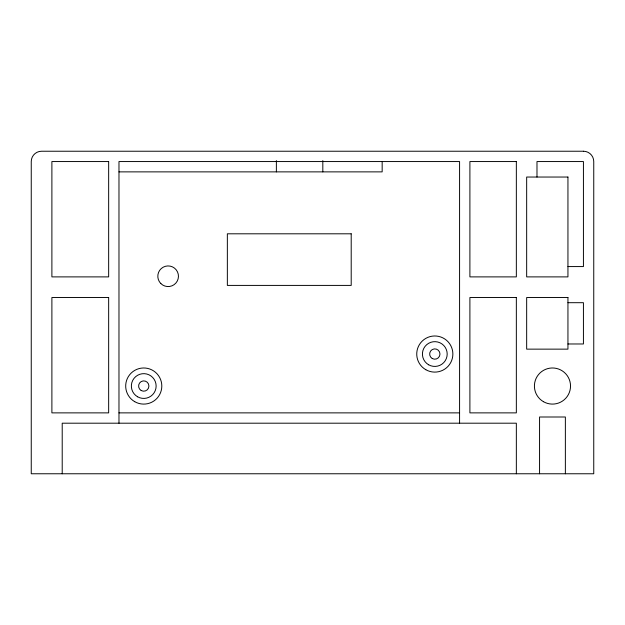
<?xml version="1.0" encoding="UTF-8"?>
<svg xmlns="http://www.w3.org/2000/svg" width="625" height="625" viewBox="0 0 625 625"><rect width="100%" height="100%" fill="white"/><g stroke="black" fill="none" stroke-linecap="round" stroke-linejoin="round"><path stroke-width="0.94" d="M118.977 171.875L382.164 171.875L382.164 161.555M567.945 266.57L583.43 266.57L583.43 161.555L536.984 161.555L536.984 177.039M567.945 302.695L583.43 302.695L583.43 343.977L567.945 343.977M118.977 412.875L459.578 412.875M565.367 473.766L565.367 417L539.562 417L539.562 473.766M516.344 473.766L516.344 423.195L62.211 423.195L62.211 473.766M459.578 423.195L459.578 161.555L118.977 161.555L118.977 423.195M322.82 160.617L322.82 171.875M276.375 160.617L276.375 171.875M583.43 151.234L41.57 151.234A10.32 10.32 0 0 0 31.25 161.555L31.25 473.766L593.75 473.766L593.75 161.555A10.32 10.32 0 0 0 583.43 151.234M108.656 161.555L51.891 161.555L51.891 276.891L108.656 276.891L108.656 161.555M516.344 161.555L469.898 161.555L469.898 276.891L516.344 276.891L516.344 161.555M567.945 177.039L526.664 177.039L526.664 276.891L567.945 276.891L567.945 177.039M351.203 233.805L227.352 233.805L227.352 285.406L351.203 285.406L351.203 233.805M108.656 297.531L51.891 297.531L51.891 412.875L108.656 412.875L108.656 297.531M516.344 297.531L469.898 297.531L469.898 412.875L516.344 412.875L516.344 297.531M567.945 297.531L526.664 297.531L526.664 349.141L567.945 349.141L567.945 297.531M543.438 401.68A18.062 18.062 0 0 0 570.531 386.039A18.062 18.062 0 0 0 543.438 370.398A18.062 18.062 0 0 0 543.438 401.68M425.773 369.688A18.062 18.062 0 0 0 452.867 354.039A18.062 18.062 0 0 0 425.773 338.398A18.062 18.062 0 0 0 425.773 369.688M428.609 364.766A12.383 12.383 0 0 0 447.188 354.039A12.383 12.383 0 0 0 428.609 343.32A12.383 12.383 0 0 0 428.609 364.766M432.227 358.508A5.164 5.164 0 0 0 439.969 354.039A5.164 5.164 0 0 0 432.227 349.57A5.164 5.164 0 0 0 432.227 358.508M134.719 401.68A18.062 18.062 0 0 0 161.812 386.039A18.062 18.062 0 0 0 134.719 370.398A18.062 18.062 0 0 0 134.719 401.68M137.555 396.766A12.383 12.383 0 0 0 156.133 386.039A12.383 12.383 0 0 0 137.555 375.312A12.383 12.383 0 0 0 137.555 396.766M141.172 390.508A5.164 5.164 0 0 0 148.914 386.039A5.164 5.164 0 0 0 141.172 381.57A5.164 5.164 0 0 0 141.172 390.508M160.836 283.547A10.32 10.32 0 0 0 178.102 278.922A10.32 10.32 0 0 0 165.461 266.281A10.32 10.32 0 0 0 160.836 283.547"/></g></svg>
